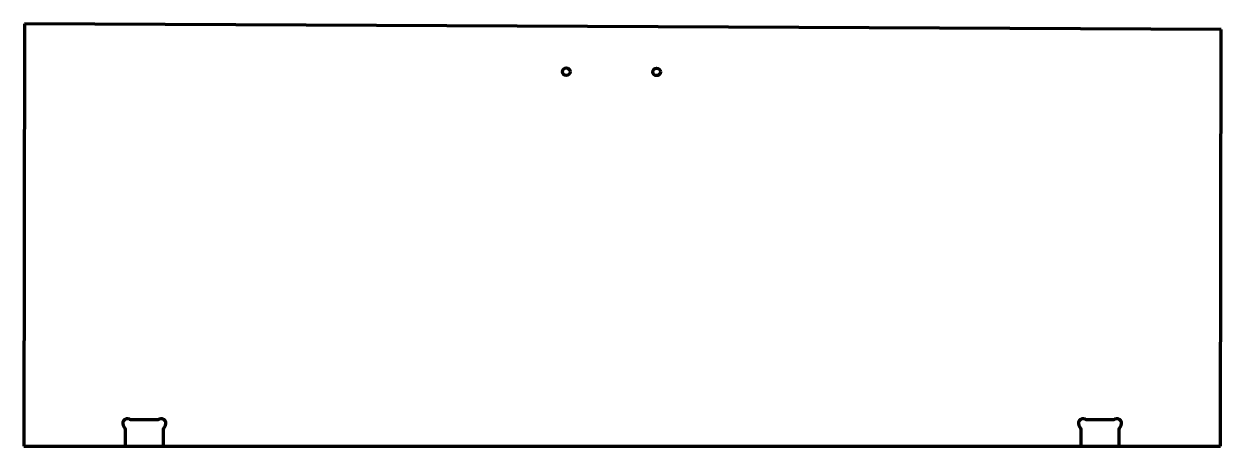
# Model space of a CAD drawing. Header units: inches. Extents: x 0 to 79.5, y 0 to 28.
import ezdxf

# ---------------------------------------------------------------- set-up
doc = ezdxf.new("R2010")
doc.units = ezdxf.units.IN
doc.header["$MEASUREMENT"] = 0
doc.layers.add('1', color=7, linetype='Continuous')

msp = doc.modelspace()

# ---------------------------------------------------------------- linework, layer by layer
at = {"color": 7, "lineweight": 90}
for p, q in [((0.044, 28), (0, 0)), ((79.544, 27.625), (0.044, 28)), ((79.5, 0), (79.544, 27.625)), ((0, 0), (79.5, 0))]:
    msp.add_line(p, q, dxfattribs=at)
at = {"layer": '1', "color": 7, "lineweight": 90}
for p, q in [((7.161, 1.75), (8.839, 1.75)), ((70.661, 1.75), (72.339, 1.75)), ((6.75, 0), (6.75, 1.028)), ((9.25, 1.028), (9.25, 0)), ((70.25, 0), (70.25, 1.028)), ((72.75, 1.028), (72.75, 0))]:
    msp.add_line(p, q, dxfattribs=at)
at = {"layer": '1', "color": 1, "lineweight": 90}
for centre in [(36.039, 24.83), (42.039, 24.821)]:
    msp.add_circle(centre, 0.25, dxfattribs=at)
at = {"layer": '1', "color": 7, "lineweight": 90}
for centre, radius, start, end in [((6.875, 1.5), 0.312, 65.38002, 223.34176), ((7.161, 2.125), 0.375, 245.38002, 270), ((8.839, 2.125), 0.375, 270, 294.61998), ((9.125, 1.5), 0.312, 316.65824, 114.61998), ((70.375, 1.5), 0.312, 65.38002, 223.34176), ((70.661, 2.125), 0.375, 245.38002, 270), ((72.339, 2.125), 0.375, 270, 294.61998), ((72.625, 1.5), 0.312, 316.65824, 114.61998), ((6.375, 1.028), 0.375, 0, 43.34176), ((9.625, 1.028), 0.375, 136.65824, 180), ((69.875, 1.028), 0.375, 0, 43.34176), ((73.125, 1.028), 0.375, 136.65824, 180)]:
    msp.add_arc(centre, radius, start, end, dxfattribs=at)

doc.saveas('drawing.dxf')
